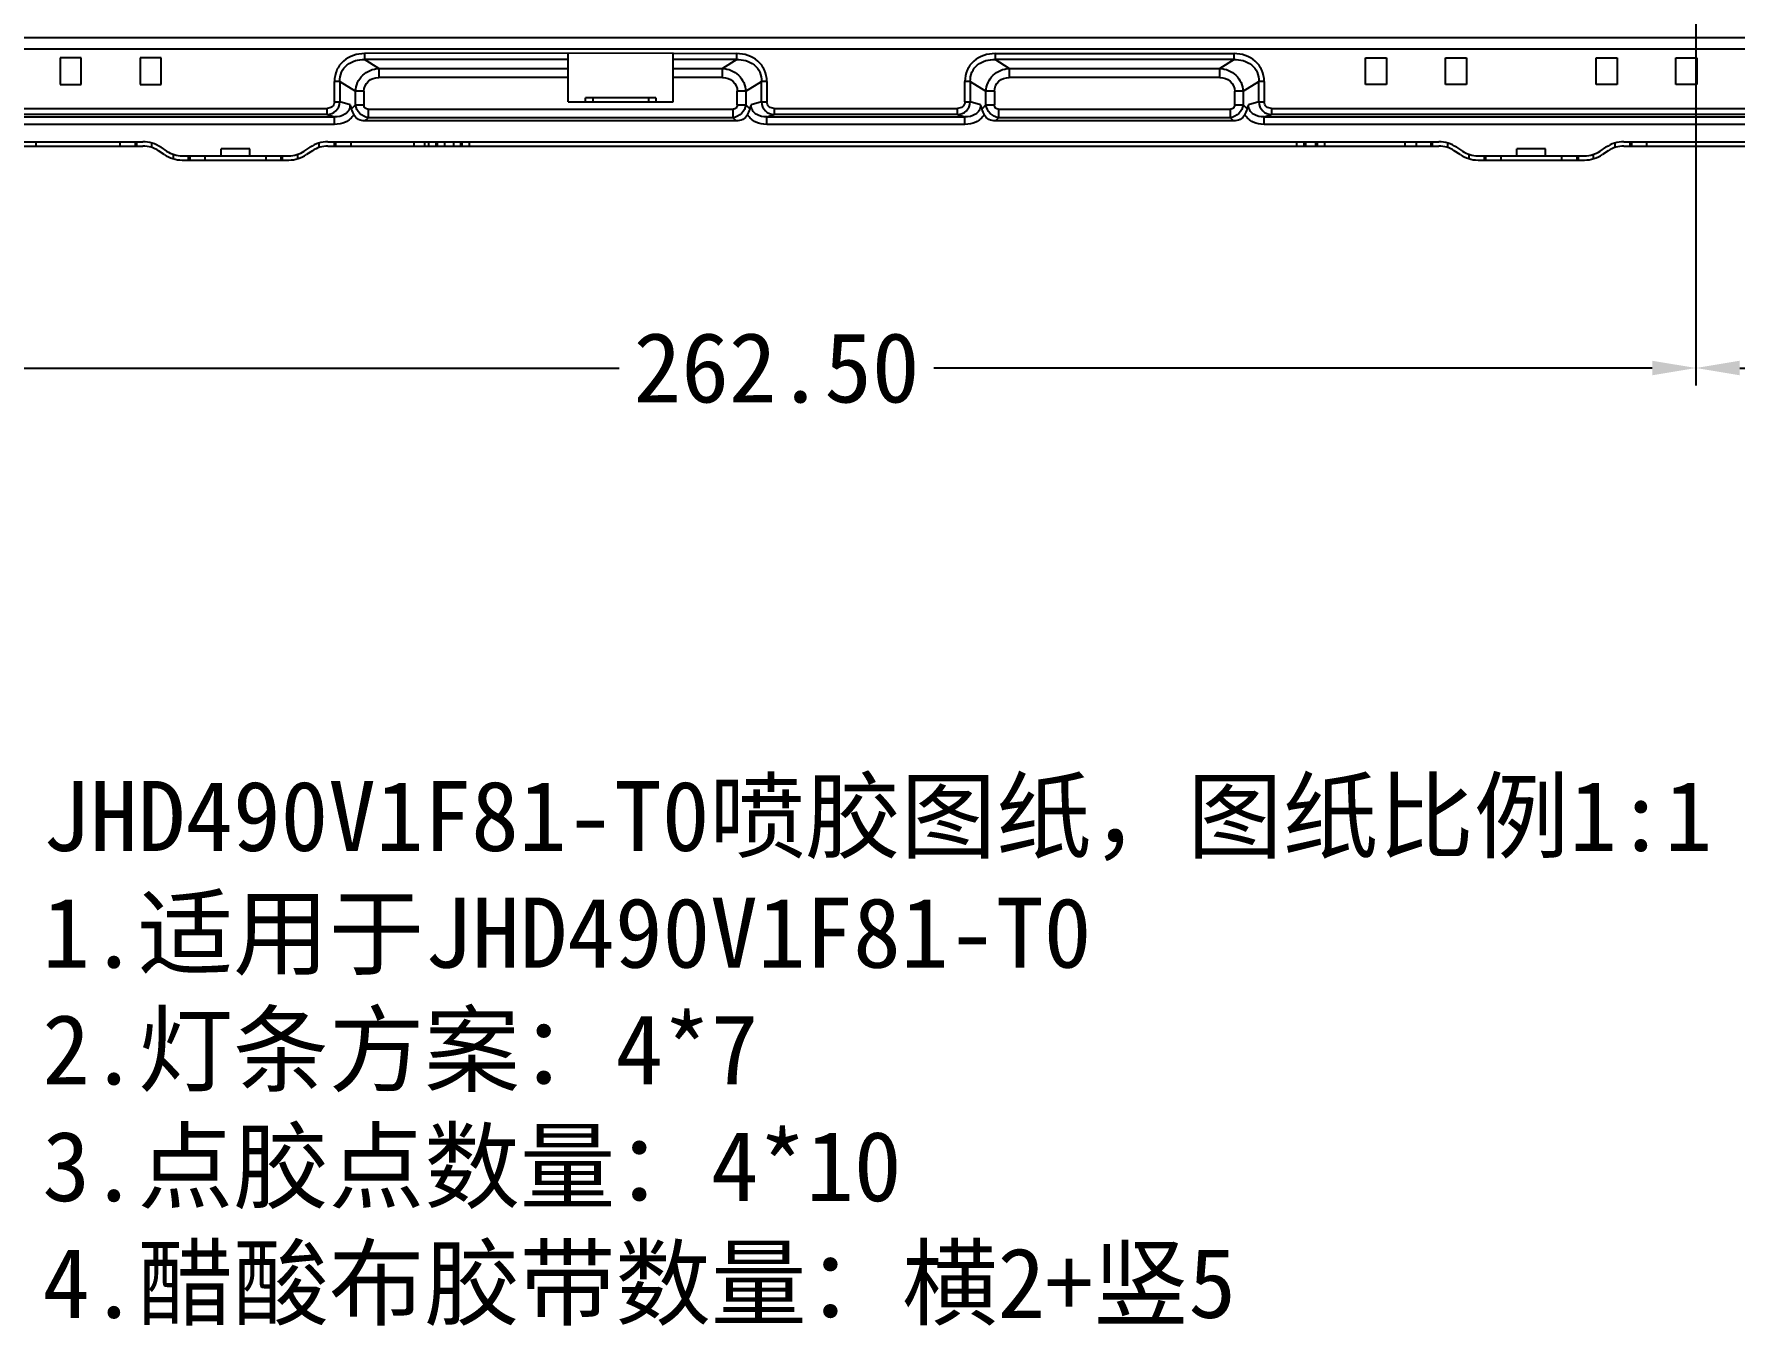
# Model space of a CAD drawing. Header units: millimetres. Extents: x 7835 to 8931, y -815 to 22.
# Drawn here: x 8169.5 to 8412.4, y -815.2 to -630.7 of the extents above; entities that cross this region are included whole.
import ezdxf

# ---------------------------------------------------------------- set-up
doc = ezdxf.new("R2010")
doc.units = ezdxf.units.MM
doc.header["$LTSCALE"] = 46.255
doc.header["$PDMODE"] = 3
doc.header["$PDSIZE"] = 0.3125
doc.layers.get('0').update_dxf_attribs({"linetype": 'CONTINUOUS'})
doc.layers.get('Defpoints').update_dxf_attribs({"linetype": 'CONTINUOUS'})
doc.styles.get("Standard").update_dxf_attribs({"font": 'simfang.ttf'})
doc.dimstyles.new('001', dxfattribs={"dimscale": 2.5, "dimtxt": 4, "dimasz": 2.5, "dimexe": 1, "dimexo": 1, "dimgap": 0.5, "dimtad": 0, "dimzin": 0, "dimdsep": 46, "dimtxsty": 'Standard', "dimcen": 0, "dimclrd": 2, "dimclre": 2, "dimclrt": 5, "dimadec": 0, "dimazin": 0, "dimtp": 0.01, "dimtm": 0.01, "dimtfac": 1, "dimtofl": 0, "dimtmove": 0, "dimatfit": 3, "dimldrblk": 'CLOSED', "dimfxl": 1, "dimtolj": 1, "dimtzin": 0, "dimarcsym": 0})

# ---------------------------------------------------------------- blocks, each defined once
blk = doc.blocks.new('*D431')
at = {"color": 2, "lineweight": -2, "transparency": 16777216}
for p, q in [((8406.78, -542.12), (8406.78, -680.92)), ((8622.28, -542.12), (8622.28, -680.92)), ((8413.03, -678.42), (8492.08, -678.42)), ((8616.03, -678.42), (8536.98, -678.42))]:
    blk.add_line(p, q, dxfattribs=at)
at = {"color": 2, "transparency": 16777216}
for points in [[(8413.03, -677.38), (8413.03, -679.46), (8406.78, -678.42)], [(8616.03, -677.38), (8616.03, -679.46), (8622.28, -678.42)]]:
    blk.add_solid(points, dxfattribs=at)
at = {"layer": 'Defpoints', "color": 0, "transparency": 16777216}
for p in [(8406.78, -539.62), (8622.28, -539.62), (8406.78, -678.42)]:
    blk.add_point(p, dxfattribs=at)
at = {"color": 5, "transparency": 16777216, "insert": (8514.53, -678.42), "char_height": 10, "attachment_point": 5}
blk.add_mtext('\\A1;215.50', dxfattribs=at)
blk = doc.blocks.new('_CLOSED')
at = {"color": 0, "linetype": 'ByBlock'}
for p, q in [((0, 0), (-1, 0.167)), ((-1, 0.167), (-1, -0.167)), ((-1, -0.167), (0, 0)), ((-1, 0), (0, 0))]:
    blk.add_line(p, q, dxfattribs=at)
blk = doc.blocks.new('*D432')
at = {"color": 2, "lineweight": -2, "transparency": 16777216}
for p, q in [((8144.28, -542.12), (8144.28, -680.92)), ((8406.78, -542.12), (8406.78, -680.92)), ((8150.53, -678.42), (8253.08, -678.42)), ((8400.53, -678.42), (8297.98, -678.42))]:
    blk.add_line(p, q, dxfattribs=at)
at = {"color": 2, "transparency": 16777216}
for points in [[(8150.53, -677.38), (8150.53, -679.46), (8144.28, -678.42)], [(8400.53, -677.38), (8400.53, -679.46), (8406.78, -678.42)]]:
    blk.add_solid(points, dxfattribs=at)
at = {"layer": 'Defpoints', "color": 0, "transparency": 16777216}
for p in [(8144.28, -539.62), (8406.78, -539.62), (8144.28, -678.42)]:
    blk.add_point(p, dxfattribs=at)
at = {"color": 5, "transparency": 16777216, "insert": (8275.53, -678.42), "char_height": 10, "attachment_point": 5}
blk.add_mtext('\\A1;262.50', dxfattribs=at)

msp = doc.modelspace()

# ---------------------------------------------------------------- linework, layer by layer
at = {"color": 7, "linetype": 'Continuous'}
for p, q in [((7964.223, -631.196), (8802.328, -631.196)), ((8802.328, -632.887), (7964.223, -632.887)), ((8260.775, -633.469), (8216.717, -633.518)), ((8216.717, -633.518), (8216.717, -634.363)), ((8245.775, -640.42), (8245.775, -633.42)), ((8260.775, -640.42), (8260.775, -633.42)), ((8260.775, -633.469), (8269.834, -633.518)), ((8269.834, -634.363), (8269.834, -633.518)), ((8306.717, -633.518), (8340.834, -633.518)), ((8306.717, -633.518), (8306.717, -634.363)), ((8340.834, -634.363), (8340.834, -633.518)), ((8176.275, -634.14), (8173.275, -634.14)), ((8173.275, -634.14), (8173.275, -637.94)), ((8176.275, -637.94), (8176.275, -634.14)), ((8187.675, -634.14), (8184.675, -634.14)), ((8184.675, -634.14), (8184.675, -637.94)), ((8187.675, -637.94), (8187.675, -634.14)), ((8218.73, -635.632), (8216.717, -634.363)), ((8245.775, -634.363), (8216.717, -634.363)), ((8218.73, -635.632), (8245.775, -635.632)), ((8218.73, -635.632), (8218.73, -636.948)), ((8269.834, -634.363), (8260.775, -634.363)), ((8260.775, -635.632), (8267.821, -635.632)), ((8269.834, -634.363), (8267.821, -635.632)), ((8267.821, -636.948), (8267.821, -635.632)), ((8340.834, -634.363), (8306.717, -634.363)), ((8308.73, -635.632), (8306.717, -634.363)), ((8308.73, -635.632), (8338.821, -635.632)), ((8308.73, -635.632), (8308.73, -636.948)), ((8340.834, -634.363), (8338.821, -635.632)), ((8338.821, -636.948), (8338.821, -635.632)), ((8359.625, -634.14), (8362.625, -634.14)), ((8359.625, -637.94), (8359.625, -634.14)), ((8362.625, -634.14), (8362.625, -637.94)), ((8371.025, -634.14), (8374.025, -634.14)), ((8371.025, -637.94), (8371.025, -634.14)), ((8374.025, -634.14), (8374.025, -637.94)), ((8392.525, -634.14), (8395.525, -634.14)), ((8392.525, -637.94), (8392.525, -634.14)), ((8395.525, -634.14), (8395.525, -637.94)), ((8403.925, -634.14), (8406.925, -634.14)), ((8403.925, -637.94), (8403.925, -634.14)), ((8406.925, -634.14), (8406.925, -637.94)), ((8173.275, -637.94), (8176.275, -637.94)), ((8184.675, -637.94), (8187.675, -637.94)), ((8213.189, -637.487), (8212.409, -637.487)), ((8212.409, -640.417), (8212.409, -637.487)), ((8213.189, -637.487), (8215.412, -638.889)), ((8213.189, -637.487), (8213.189, -640.417)), ((8245.775, -636.948), (8218.73, -636.948)), ((8267.821, -636.948), (8260.775, -636.948)), ((8271.139, -638.889), (8273.362, -637.487)), ((8274.141, -637.487), (8273.362, -637.487)), ((8273.362, -640.417), (8273.362, -637.487)), ((8274.141, -637.487), (8274.141, -640.417)), ((8303.189, -637.487), (8302.409, -637.487)), ((8302.409, -640.417), (8302.409, -637.487)), ((8303.189, -637.487), (8305.412, -638.889)), ((8303.189, -637.487), (8303.189, -640.417)), ((8338.821, -636.948), (8308.73, -636.948)), ((8342.139, -638.889), (8344.362, -637.487)), ((8345.141, -637.487), (8344.362, -637.487)), ((8344.362, -640.417), (8344.362, -637.487)), ((8345.141, -637.487), (8345.141, -640.417)), ((8362.625, -637.94), (8359.625, -637.94)), ((8374.025, -637.94), (8371.025, -637.94)), ((8395.525, -637.94), (8392.525, -637.94)), ((8406.925, -637.94), (8403.925, -637.94)), ((8212.409, -640.417), (8213.189, -640.417)), ((8214.632, -640.858), (8213.189, -640.417)), ((8215.412, -640.852), (8214.815, -641.448)), ((8216.624, -638.889), (8215.412, -638.889)), ((8215.412, -640.852), (8215.412, -638.889)), ((8215.412, -640.852), (8216.624, -640.852)), ((8216.624, -638.889), (8216.624, -640.852)), ((8245.775, -640.42), (8260.775, -640.42)), ((8258.275, -639.82), (8248.275, -639.82)), ((8248.275, -640.42), (8248.275, -639.82)), ((8249.275, -639.82), (8249.275, -640.42)), ((8257.275, -640.42), (8257.275, -639.82)), ((8258.275, -639.82), (8258.275, -640.42)), ((8271.139, -638.889), (8269.927, -638.889)), ((8269.927, -640.852), (8269.927, -638.889)), ((8269.927, -640.852), (8271.139, -640.852)), ((8271.139, -638.889), (8271.139, -640.852)), ((8271.736, -641.448), (8271.139, -640.852)), ((8273.362, -640.417), (8271.919, -640.858)), ((8273.362, -640.417), (8274.141, -640.417)), ((8302.409, -640.417), (8303.189, -640.417)), ((8304.632, -640.858), (8303.189, -640.417)), ((8305.412, -640.852), (8304.815, -641.448)), ((8306.624, -638.889), (8305.412, -638.889)), ((8305.412, -640.852), (8305.412, -638.889)), ((8305.412, -640.852), (8306.624, -640.852)), ((8306.624, -638.889), (8306.624, -640.852)), ((8342.139, -638.889), (8340.927, -638.889)), ((8340.927, -640.852), (8340.927, -638.889)), ((8340.927, -640.852), (8342.139, -640.852)), ((8342.139, -638.889), (8342.139, -640.852)), ((8342.736, -641.448), (8342.139, -640.852)), ((8344.362, -640.417), (8342.919, -640.858)), ((8344.362, -640.417), (8345.141, -640.417)), ((8149.129, -642.556), (8212.421, -642.556)), ((8150.196, -641.344), (8211.355, -641.344)), ((8211.355, -642.23), (8150.196, -642.23)), ((8211.355, -642.23), (8211.355, -641.344)), ((8211.355, -642.23), (8212.421, -642.556)), ((8212.422, -643.639), (8212.422, -642.556)), ((8216.768, -643.132), (8217.23, -642.67)), ((8269.782, -643.132), (8216.768, -643.132)), ((8217.23, -641.458), (8269.321, -641.458)), ((8217.23, -641.458), (8217.23, -642.67)), ((8269.321, -642.67), (8217.23, -642.67)), ((8269.321, -642.67), (8269.321, -641.458)), ((8269.321, -642.67), (8269.782, -643.132)), ((8274.129, -642.556), (8275.196, -642.23)), ((8274.129, -642.556), (8302.421, -642.556)), ((8274.129, -643.639), (8274.129, -642.556)), ((8275.196, -641.344), (8301.355, -641.344)), ((8275.196, -641.344), (8275.196, -642.23)), ((8301.355, -642.23), (8275.196, -642.23)), ((8301.355, -642.23), (8301.355, -641.344)), ((8301.355, -642.23), (8302.421, -642.556)), ((8302.422, -643.639), (8302.422, -642.556)), ((8306.768, -643.132), (8307.23, -642.67)), ((8340.782, -643.132), (8306.768, -643.132)), ((8307.23, -641.458), (8340.321, -641.458)), ((8307.23, -641.458), (8307.23, -642.67)), ((8340.321, -642.67), (8307.23, -642.67)), ((8340.321, -642.67), (8340.321, -641.458)), ((8340.321, -642.67), (8340.782, -643.132)), ((8345.129, -642.556), (8346.196, -642.23)), ((8345.129, -642.556), (8421.421, -642.556)), ((8345.129, -643.639), (8345.129, -642.556)), ((8346.196, -641.344), (8420.355, -641.344)), ((8346.196, -641.344), (8346.196, -642.23)), ((8420.355, -642.23), (8346.196, -642.23)), ((8212.422, -643.639), (8149.129, -643.639)), ((8302.422, -643.639), (8274.129, -643.639)), ((8421.422, -643.639), (8345.129, -643.639)), ((8041.487, -646.12), (8185.064, -646.12)), ((8041.487, -646.72), (8185.064, -646.72)), ((8169.775, -646.12), (8169.775, -646.72)), ((8181.822, -646.72), (8181.822, -646.12)), ((8183.943, -646.12), (8183.943, -646.72)), ((8184.186, -646.72), (8184.186, -646.12)), ((8186.307, -646.291), (8186.307, -646.918)), ((8188.117, -647.947), (8187.283, -647.392)), ((8187.616, -646.892), (8188.449, -647.448)), ((8189.426, -648.549), (8189.426, -647.922)), ((8190.668, -648.12), (8205.883, -648.12)), ((8191.547, -648.12), (8191.547, -648.72)), ((8191.79, -648.72), (8191.79, -648.12)), ((8193.911, -648.12), (8193.911, -648.72)), ((8200.325, -647.12), (8196.225, -647.12)), ((8196.225, -648.12), (8196.225, -647.12)), ((8200.325, -648.12), (8200.325, -647.12)), ((8202.64, -648.72), (8202.64, -648.12)), ((8204.761, -648.12), (8204.761, -648.72)), ((8205.004, -648.72), (8205.004, -648.12)), ((8207.125, -647.922), (8207.125, -648.549)), ((8208.101, -647.448), (8208.935, -646.892)), ((8209.268, -647.392), (8208.434, -647.947)), ((8210.244, -646.918), (8210.244, -646.291)), ((8211.487, -646.12), (8370.064, -646.12)), ((8211.487, -646.72), (8370.064, -646.72)), ((8212.365, -646.12), (8212.365, -646.72)), ((8212.608, -646.72), (8212.608, -646.12)), ((8214.729, -646.12), (8214.729, -646.72)), ((8223.775, -646.72), (8223.775, -646.12)), ((8225.275, -646.12), (8225.275, -646.72)), ((8225.907, -646.72), (8225.907, -646.12)), ((8226.892, -646.12), (8226.892, -646.72)), ((8227.13, -646.72), (8227.13, -646.12)), ((8228.115, -646.12), (8228.115, -646.72)), ((8229.436, -646.72), (8229.436, -646.12)), ((8230.421, -646.12), (8230.421, -646.72)), ((8230.659, -646.72), (8230.659, -646.12)), ((8231.644, -646.12), (8231.644, -646.72)), ((8349.821, -646.72), (8349.821, -646.12)), ((8350.806, -646.12), (8350.806, -646.72)), ((8351.088, -646.72), (8351.088, -646.12)), ((8352.463, -646.12), (8352.463, -646.72)), ((8352.745, -646.72), (8352.745, -646.12)), ((8353.73, -646.12), (8353.73, -646.72)), ((8365.275, -646.72), (8365.275, -646.12)), ((8366.816, -646.12), (8366.816, -646.72)), ((8368.943, -646.12), (8368.943, -646.72)), ((8369.186, -646.72), (8369.186, -646.12)), ((8371.307, -646.291), (8371.307, -646.918)), ((8373.117, -647.947), (8372.283, -647.392)), ((8372.616, -646.892), (8373.449, -647.448)), ((8374.426, -648.549), (8374.426, -647.922)), ((8375.668, -648.12), (8390.883, -648.12)), ((8376.547, -648.12), (8376.547, -648.72)), ((8376.79, -648.72), (8376.79, -648.12)), ((8378.911, -648.12), (8378.911, -648.72)), ((8385.325, -647.12), (8381.225, -647.12)), ((8381.225, -648.12), (8381.225, -647.12)), ((8385.325, -648.12), (8385.325, -647.12)), ((8387.64, -648.72), (8387.64, -648.12)), ((8389.761, -648.12), (8389.761, -648.72)), ((8390.004, -648.72), (8390.004, -648.12)), ((8392.125, -647.922), (8392.125, -648.549)), ((8393.101, -647.448), (8393.935, -646.892)), ((8394.268, -647.392), (8393.434, -647.947)), ((8395.244, -646.918), (8395.244, -646.291)), ((8396.487, -646.12), (8555.064, -646.12)), ((8396.487, -646.72), (8555.064, -646.72)), ((8397.365, -646.12), (8397.365, -646.72)), ((8397.608, -646.72), (8397.608, -646.12)), ((8399.729, -646.12), (8399.729, -646.72)), ((8190.668, -648.72), (8205.883, -648.72)), ((8375.668, -648.72), (8390.883, -648.72))]:
    msp.add_line(p, q, dxfattribs=at)
for centre, radius, start, end in [((8185.064, -650.72), 4.6, 56.30993, 90), ((8185.064, -650.72), 4, 56.30993, 90), ((8190.668, -644.12), 4.6, 236.30993, 270), ((8190.668, -644.12), 4, 236.30993, 270), ((8205.883, -644.12), 4, 270, 303.69007), ((8205.883, -644.12), 4.6, 270, 303.69007), ((8211.487, -650.72), 4.6, 90, 123.69007), ((8211.487, -650.72), 4, 90, 123.69007), ((8370.064, -650.72), 4.6, 56.30993, 90), ((8370.064, -650.72), 4, 56.30993, 90), ((8375.668, -644.12), 4.6, 236.30993, 270), ((8375.668, -644.12), 4, 236.30993, 270), ((8390.883, -644.12), 4, 270, 303.69007), ((8390.883, -644.12), 4.6, 270, 303.69007), ((8396.487, -650.72), 4.6, 90, 123.69007), ((8396.487, -650.72), 4, 90, 123.69007)]:
    msp.add_arc(centre, radius, start, end, dxfattribs=at)
for points, knots in [([(8216.717, -633.518), (8215.649, -633.518), (8213.931, -634.054), (8212.624, -635.845), (8212.409, -636.945), (8212.409, -637.487)], [0, 0, 0, 0, 0.4963831, 0.7481134, 1, 1, 1, 1]), ([(8274.141, -637.487), (8274.141, -636.945), (8273.925, -635.844), (8272.619, -634.053), (8270.901, -633.518), (8269.834, -633.518)], [0, 0, 0, 0, 0.2521283, 0.5039356, 1, 1, 1, 1]), ([(8306.717, -633.518), (8305.649, -633.518), (8303.931, -634.054), (8302.624, -635.845), (8302.409, -636.945), (8302.409, -637.487)], [0, 0, 0, 0, 0.4963831, 0.7481134, 1, 1, 1, 1]), ([(8345.141, -637.487), (8345.141, -636.945), (8344.925, -635.844), (8343.619, -634.053), (8341.901, -633.518), (8340.834, -633.518)], [0, 0, 0, 0, 0.2521283, 0.5039356, 1, 1, 1, 1]), ([(8213.189, -637.487), (8213.173, -637.045), (8213.322, -636.138), (8214.422, -634.686), (8215.848, -634.334), (8216.717, -634.363)], [0, 0, 0, 0, 0.2522274, 0.504262, 1, 1, 1, 1]), ([(8215.412, -638.889), (8215.46, -638.058), (8216.21, -636.371), (8217.903, -635.683), (8218.73, -635.632)], [0, 0, 0, 0, 0.500932, 1, 1, 1, 1]), ([(8267.821, -635.632), (8268.648, -635.683), (8270.341, -636.372), (8271.091, -638.059), (8271.139, -638.889)], [0, 0, 0, 0, 0.4991357, 1, 1, 1, 1]), ([(8269.834, -634.363), (8270.703, -634.334), (8272.131, -634.687), (8273.229, -636.14), (8273.377, -637.046), (8273.362, -637.487)], [0, 0, 0, 0, 0.4962312, 0.748047, 1, 1, 1, 1]), ([(8303.189, -637.487), (8303.173, -637.045), (8303.322, -636.138), (8304.422, -634.686), (8305.848, -634.334), (8306.717, -634.363)], [0, 0, 0, 0, 0.2522274, 0.504262, 1, 1, 1, 1]), ([(8305.412, -638.889), (8305.46, -638.058), (8306.21, -636.371), (8307.903, -635.683), (8308.73, -635.632)], [0, 0, 0, 0, 0.500932, 1, 1, 1, 1]), ([(8338.821, -635.632), (8339.648, -635.683), (8341.341, -636.372), (8342.091, -638.059), (8342.139, -638.889)], [0, 0, 0, 0, 0.4991357, 1, 1, 1, 1]), ([(8340.834, -634.363), (8341.703, -634.334), (8343.131, -634.687), (8344.229, -636.14), (8344.377, -637.046), (8344.362, -637.487)], [0, 0, 0, 0, 0.4962312, 0.748047, 1, 1, 1, 1]), ([(8216.624, -638.889), (8216.624, -638.371), (8217.096, -637.272), (8218.208, -636.948), (8218.73, -636.948)], [0, 0, 0, 0, 0.4977677, 1, 1, 1, 1]), ([(8267.821, -636.948), (8268.343, -636.948), (8269.453, -637.273), (8269.927, -638.371), (8269.927, -638.889)], [0, 0, 0, 0, 0.5022123, 1, 1, 1, 1]), ([(8306.624, -638.889), (8306.624, -638.371), (8307.096, -637.272), (8308.208, -636.948), (8308.73, -636.948)], [0, 0, 0, 0, 0.4977677, 1, 1, 1, 1]), ([(8338.821, -636.948), (8339.343, -636.948), (8340.453, -637.273), (8340.927, -638.371), (8340.927, -638.889)], [0, 0, 0, 0, 0.5022123, 1, 1, 1, 1]), ([(8212.409, -640.417), (8212.409, -640.669), (8212.146, -641.195), (8211.61, -641.344), (8211.355, -641.344)], [0, 0, 0, 0, 0.497665, 1, 1, 1, 1]), ([(8211.355, -642.23), (8211.814, -642.212), (8212.76, -641.826), (8213.172, -640.881), (8213.189, -640.417)], [0, 0, 0, 0, 0.4969819, 1, 1, 1, 1]), ([(8214.632, -640.858), (8214.642, -641.119), (8214.517, -641.662), (8213.755, -642.417), (8212.932, -642.577), (8212.421, -642.556)], [0, 0, 0, 0, 0.2533148, 0.5057799, 1, 1, 1, 1]), ([(8217.23, -642.67), (8216.785, -642.603), (8215.922, -642.16), (8215.478, -641.297), (8215.412, -640.852)], [0, 0, 0, 0, 0.5000237, 1, 1, 1, 1]), ([(8217.23, -641.458), (8217.074, -641.458), (8216.739, -641.343), (8216.624, -641.008), (8216.624, -640.852)], [0, 0, 0, 0, 0.5001066, 1, 1, 1, 1]), ([(8271.139, -640.852), (8271.075, -641.297), (8270.628, -642.16), (8269.766, -642.603), (8269.321, -642.67)], [0, 0, 0, 0, 0.4996972, 1, 1, 1, 1]), ([(8269.927, -640.852), (8269.927, -641.008), (8269.812, -641.344), (8269.477, -641.458), (8269.321, -641.458)], [0, 0, 0, 0, 0.5003223, 1, 1, 1, 1]), ([(8274.129, -642.556), (8273.618, -642.575), (8272.795, -642.416), (8272.034, -641.66), (8271.908, -641.119), (8271.919, -640.858)], [0, 0, 0, 0, 0.495089, 0.7473799, 1, 1, 1, 1]), ([(8273.362, -640.417), (8273.379, -640.881), (8273.792, -641.827), (8274.737, -642.212), (8275.196, -642.23)], [0, 0, 0, 0, 0.5032849, 1, 1, 1, 1]), ([(8275.196, -641.344), (8274.94, -641.344), (8274.404, -641.194), (8274.141, -640.669), (8274.141, -640.417)], [0, 0, 0, 0, 0.5032721, 1, 1, 1, 1]), ([(8302.409, -640.417), (8302.409, -640.669), (8302.146, -641.195), (8301.61, -641.344), (8301.355, -641.344)], [0, 0, 0, 0, 0.497665, 1, 1, 1, 1]), ([(8301.355, -642.23), (8301.814, -642.212), (8302.76, -641.826), (8303.172, -640.881), (8303.189, -640.417)], [0, 0, 0, 0, 0.4969819, 1, 1, 1, 1]), ([(8304.632, -640.858), (8304.642, -641.119), (8304.517, -641.662), (8303.755, -642.417), (8302.932, -642.577), (8302.421, -642.556)], [0, 0, 0, 0, 0.2533148, 0.5057799, 1, 1, 1, 1]), ([(8307.23, -642.67), (8306.785, -642.603), (8305.922, -642.16), (8305.478, -641.297), (8305.412, -640.852)], [0, 0, 0, 0, 0.5000237, 1, 1, 1, 1]), ([(8307.23, -641.458), (8307.074, -641.458), (8306.739, -641.343), (8306.624, -641.008), (8306.624, -640.852)], [0, 0, 0, 0, 0.5001066, 1, 1, 1, 1]), ([(8342.139, -640.852), (8342.075, -641.297), (8341.628, -642.16), (8340.766, -642.603), (8340.321, -642.67)], [0, 0, 0, 0, 0.4996972, 1, 1, 1, 1]), ([(8340.927, -640.852), (8340.927, -641.008), (8340.812, -641.344), (8340.477, -641.458), (8340.321, -641.458)], [0, 0, 0, 0, 0.5003223, 1, 1, 1, 1]), ([(8345.129, -642.556), (8344.618, -642.575), (8343.795, -642.416), (8343.034, -641.66), (8342.908, -641.119), (8342.919, -640.858)], [0, 0, 0, 0, 0.495089, 0.7473799, 1, 1, 1, 1]), ([(8344.362, -640.417), (8344.379, -640.881), (8344.792, -641.827), (8345.737, -642.212), (8346.196, -642.23)], [0, 0, 0, 0, 0.5032849, 1, 1, 1, 1]), ([(8346.196, -641.344), (8345.94, -641.344), (8345.404, -641.194), (8345.141, -640.669), (8345.141, -640.417)], [0, 0, 0, 0, 0.5032721, 1, 1, 1, 1]), ([(8215.179, -642.252), (8214.892, -642.698), (8214.034, -643.434), (8212.953, -643.624), (8212.422, -643.639)], [0, 0, 0, 0, 0.4990269, 1, 1, 1, 1]), ([(8216.768, -643.132), (8216.453, -643.132), (8215.803, -643.007), (8215.33, -642.527), (8215.179, -642.252)], [0, 0, 0, 0, 0.5010032, 1, 1, 1, 1]), ([(8271.372, -642.253), (8271.221, -642.527), (8270.742, -642.999), (8270.097, -643.132), (8269.782, -643.132)], [0, 0, 0, 0, 0.4991082, 1, 1, 1, 1]), ([(8274.129, -643.639), (8273.598, -643.624), (8272.514, -643.436), (8271.664, -642.695), (8271.372, -642.253)], [0, 0, 0, 0, 0.5009541, 1, 1, 1, 1]), ([(8305.179, -642.252), (8304.892, -642.698), (8304.034, -643.434), (8302.953, -643.624), (8302.422, -643.639)], [0, 0, 0, 0, 0.4990269, 1, 1, 1, 1]), ([(8306.768, -643.132), (8306.453, -643.132), (8305.803, -643.007), (8305.33, -642.527), (8305.179, -642.252)], [0, 0, 0, 0, 0.5010032, 1, 1, 1, 1]), ([(8342.372, -642.253), (8342.221, -642.527), (8341.742, -642.999), (8341.097, -643.132), (8340.782, -643.132)], [0, 0, 0, 0, 0.4991082, 1, 1, 1, 1]), ([(8345.129, -643.639), (8344.598, -643.624), (8343.514, -643.436), (8342.664, -642.695), (8342.372, -642.253)], [0, 0, 0, 0, 0.5009541, 1, 1, 1, 1])]:
    msp.add_open_spline(points, degree=3, knots=knots, dxfattribs=at)
for points in [[(8214.632, -640.858), (8214.704, -641.051), (8214.766, -641.248), (8214.815, -641.448)], [(8271.736, -641.448), (8271.785, -641.248), (8271.847, -641.051), (8271.919, -640.858)], [(8304.632, -640.858), (8304.704, -641.051), (8304.766, -641.248), (8304.815, -641.448)], [(8342.736, -641.448), (8342.785, -641.248), (8342.847, -641.051), (8342.919, -640.858)], [(8214.815, -641.448), (8214.885, -641.734), (8215.037, -641.994), (8215.179, -642.252)], [(8271.372, -642.253), (8271.514, -641.995), (8271.666, -641.734), (8271.736, -641.448)], [(8304.815, -641.448), (8304.885, -641.734), (8305.037, -641.994), (8305.179, -642.252)], [(8342.372, -642.253), (8342.514, -641.995), (8342.666, -641.734), (8342.736, -641.448)]]:
    msp.add_open_spline(points, degree=3, dxfattribs=at)

# ---------------------------------------------------------------- texts
at = {"color": 1, "insert": (8170.713, -737.39), "char_height": 10, "attachment_point": 1}
msp.add_mtext_dynamic_manual_height_columns('{\\C5;JHD490V1F81-T0喷胶图纸，图纸比例1:1\\P1.适用于JHD490V1F81-T0\\P2.灯条方案：4*7\\P3.点胶点数量：4*10\\P4.醋酸布胶带数量：横2+竖5}', width=626.23447, gutter_width=15, heights=[0], dxfattribs=at)

# ---------------------------------------------------------------- dimensions: what is measured, and where the dimension line sits
at = {"color": 2}
for base, p1, p2, picture, middle in [((8144.275, -678.417), (8406.776, -539.62), (8144.275, -539.62), '*D432', (8275.526, -678.417)), ((8406.776, -678.417), (8622.276, -539.62), (8406.776, -539.62), '*D431', (8514.526, -678.417))]:
    dim = msp.add_linear_dim(base=base, p1=p1, p2=p2, dimstyle='001', override={"dimtmove": 1}, dxfattribs=at)
    dim.commit()
    dim.dimension.update_dxf_attribs({"geometry": picture, "text_midpoint": middle})

doc.saveas('drawing.dxf')
